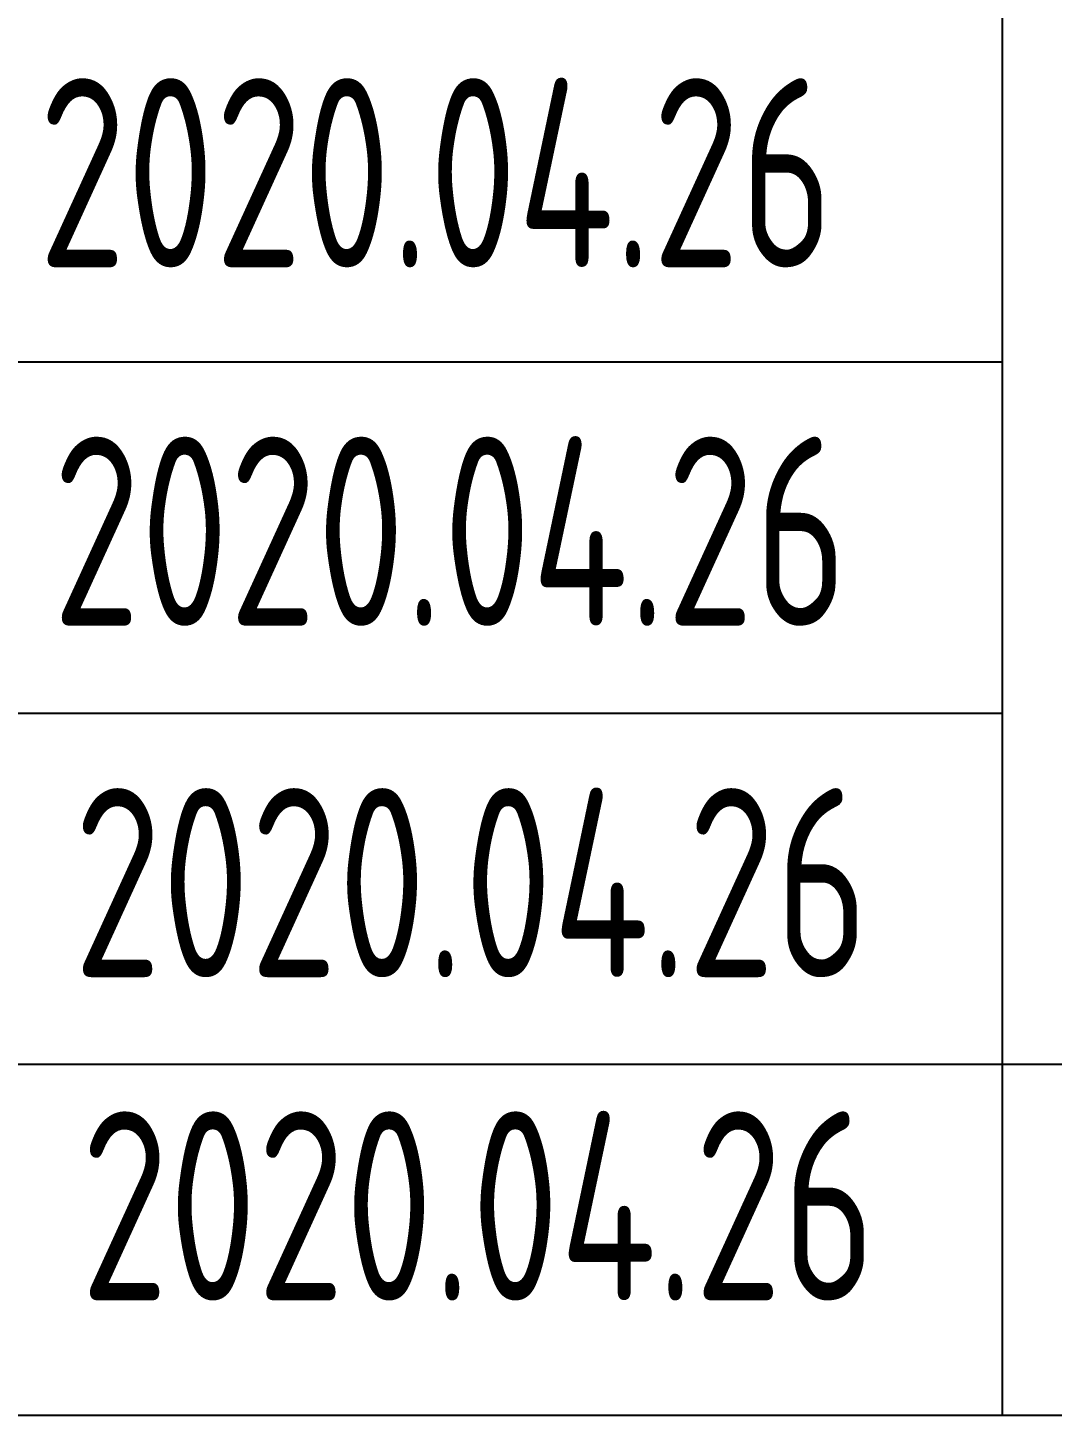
# Model space of a CAD drawing. Extents: x 4830845 to 5141198, y -443067 to -268177.
# Drawn here: x 5104312 to 5106208, y -420737 to -418169 of the extents above; entities that cross this region are included whole.
import ezdxf
from ezdxf.enums import TextEntityAlignment as Align

# ---------------------------------------------------------------- set-up
doc = ezdxf.new("R2010")
doc.units = 0
doc.header["$LTSCALE"] = 1000
doc.header["$MEASUREMENT"] = 0
doc.layers.get('0').update_dxf_attribs({"linetype": 'CONTINUOUS'})
doc.styles.add('sceie', font='sceie.shx', dxfattribs={"width": 0.7, "bigfont": 'sceic.shx'})

# ---------------------------------------------------------------- blocks, each defined once
blk = doc.blocks.new('签名')
at = {"style": 'sceie', "width": 0.8}
for p in [(5486670.1, -514111), (5486631, -514761.6), (5486657.1, -515425.2), (5486696.1, -516075.8), (5486709.1, -516674.4)]:
    blk.add_attdef('2020.4.26', text='', height=350, dxfattribs=at).set_placement(p, align=Align.MIDDLE)

msp = doc.modelspace()

# ---------------------------------------------------------------- linework, layer by layer
for p, q in [((5106115.9, -420737.3), (5106115.9, -417487.3)), ((5100615.9, -418787.3), (5106115.9, -418787.3)), ((5100615.9, -419437.3), (5106115.9, -419437.3)), ((5100615.9, -420087.3), (5118615.9, -420087.3)), ((5100615.9, -420737.3), (5118615.9, -420737.3))]:
    msp.add_line(p, q)

# ---------------------------------------------------------------- block references
at = {"color": 0}
ref = msp.add_blockref('签名', (-381563.7, 96325.1), dxfattribs=at)
ref.add_attrib('2020.4.26', '2020.04.26', dxfattribs={"height": 350, "style": 'sceie', "width": 0.8}).set_placement((5105145.5, -420349.2), align=Align.MIDDLE)
ref.add_attrib('2020.4.26', '2020.04.26', dxfattribs={"height": 350, "style": 'sceie', "width": 0.8}).set_placement((5105132.5, -419750.7), align=Align.MIDDLE)
ref.add_attrib('2020.4.26', '2020.04.26', dxfattribs={"height": 350, "style": 'sceie', "width": 0.8}).set_placement((5105093.4, -419100.1), align=Align.MIDDLE)
ref.add_attrib('2020.4.26', '2020.04.26', dxfattribs={"height": 350, "style": 'sceie', "width": 0.8}).set_placement((5105067.3, -418436.5), align=Align.MIDDLE)

doc.saveas('drawing.dxf')
